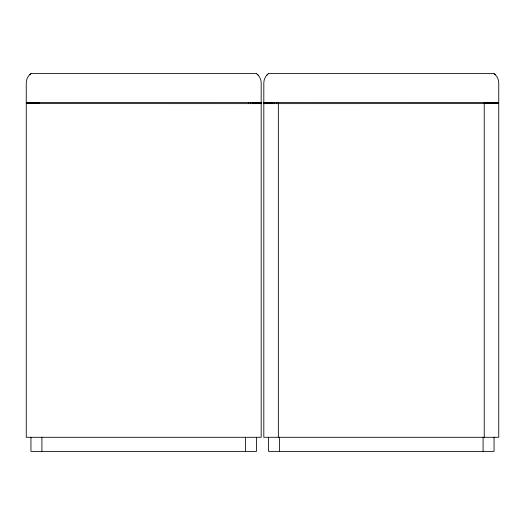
<?xml version="1.0" encoding="UTF-8"?>
<svg xmlns="http://www.w3.org/2000/svg" width="525" height="525" viewBox="0 0 525 525"><rect width="100%" height="100%" fill="white"/><g stroke="black" fill="none" stroke-linecap="round" stroke-linejoin="round"><path stroke-width="0.79" d="M30.988 73.618C28.015 75.738 26.243 79.373 26.25 83.016L26.25 437.286L261.181 437.286L261.181 83.016C261.194 79.367 259.409 75.751 256.443 73.618M268.557 73.618C265.584 75.738 263.812 79.373 263.819 83.016L263.819 437.286L498.75 437.286L498.75 83.016C498.763 79.367 496.972 75.757 494.012 73.618M267.199 74.812L266.549 75.488M29.63 74.812L30.286 74.189M30.798 103.55C30.043 104.094 30.043 101.988 30.798 102.532M494.202 102.532C494.957 101.988 494.957 104.094 494.202 103.55M28.639 103.55L28.107 103.628L28.107 102.454L28.639 102.532M496.361 102.532L496.893 102.454L496.893 103.628L496.361 103.55M259.573 102.532L260.124 102.454L260.124 103.628L259.573 103.55M265.427 103.55L264.876 103.628L264.876 102.454L265.427 102.532M38.863 103.609L38.863 102.473M248.568 102.473L248.568 103.609M276.432 103.609L276.432 102.473M486.137 102.473L486.137 103.609M260.597 102.532L261.181 102.454L26.552 102.473M264.403 103.55L263.819 103.628L498.448 103.609M36.967 103.609L36.967 102.473M250.464 102.473L250.464 103.609M274.536 103.609L274.536 102.473M488.033 102.473L488.033 103.609M35.168 103.609L35.168 102.473M252.262 102.473L252.262 103.609M272.738 103.609L272.738 102.473M489.832 102.473L489.832 103.609M33.488 103.609L33.488 102.473M253.936 102.473L253.936 103.609M271.064 103.609L271.064 102.473M491.512 102.473L491.512 103.609M31.953 103.609L31.953 102.473M255.478 102.473L255.478 103.609M269.522 103.609L269.522 102.473M493.047 102.473L493.047 103.609M256.85 102.473L256.85 103.609M268.15 103.609L268.15 102.473M29.38 103.609L29.38 102.473M258.051 102.473L258.051 103.609M266.949 103.609L266.949 102.473M495.62 102.473L495.62 103.609M259.048 102.473L259.048 103.609M265.952 103.609L265.952 102.473M27.589 103.609L27.589 102.473M497.411 102.473L497.411 103.609M27.018 103.609L27.018 102.473M260.761 102.473L261.063 103.628M264.239 103.609L263.937 102.454M497.982 102.473L497.982 103.609M26.552 103.609L261.181 103.628L260.761 103.609M498.448 102.473L263.819 102.454L264.239 102.473M30.949 73.618L256.482 73.618M268.518 73.618L494.051 73.618M258.451 75.488L257.801 74.812M494.714 74.189L495.37 74.812M498.632 102.454L498.632 103.628M494.051 437.286L494.051 451.382L268.518 451.382L268.518 437.286M484.227 102.454L484.227 437.286M483.085 437.286L483.085 451.382M279.484 437.286L279.484 451.382M278.342 102.454L278.342 437.286M264.292 102.454L264.292 103.628M260.708 102.454L260.708 103.628M256.482 437.286L256.482 451.382L30.949 451.382L30.949 437.286M245.516 437.286L245.516 451.382M41.915 437.286L41.915 451.382M26.368 102.454L26.368 103.628"/></g></svg>
